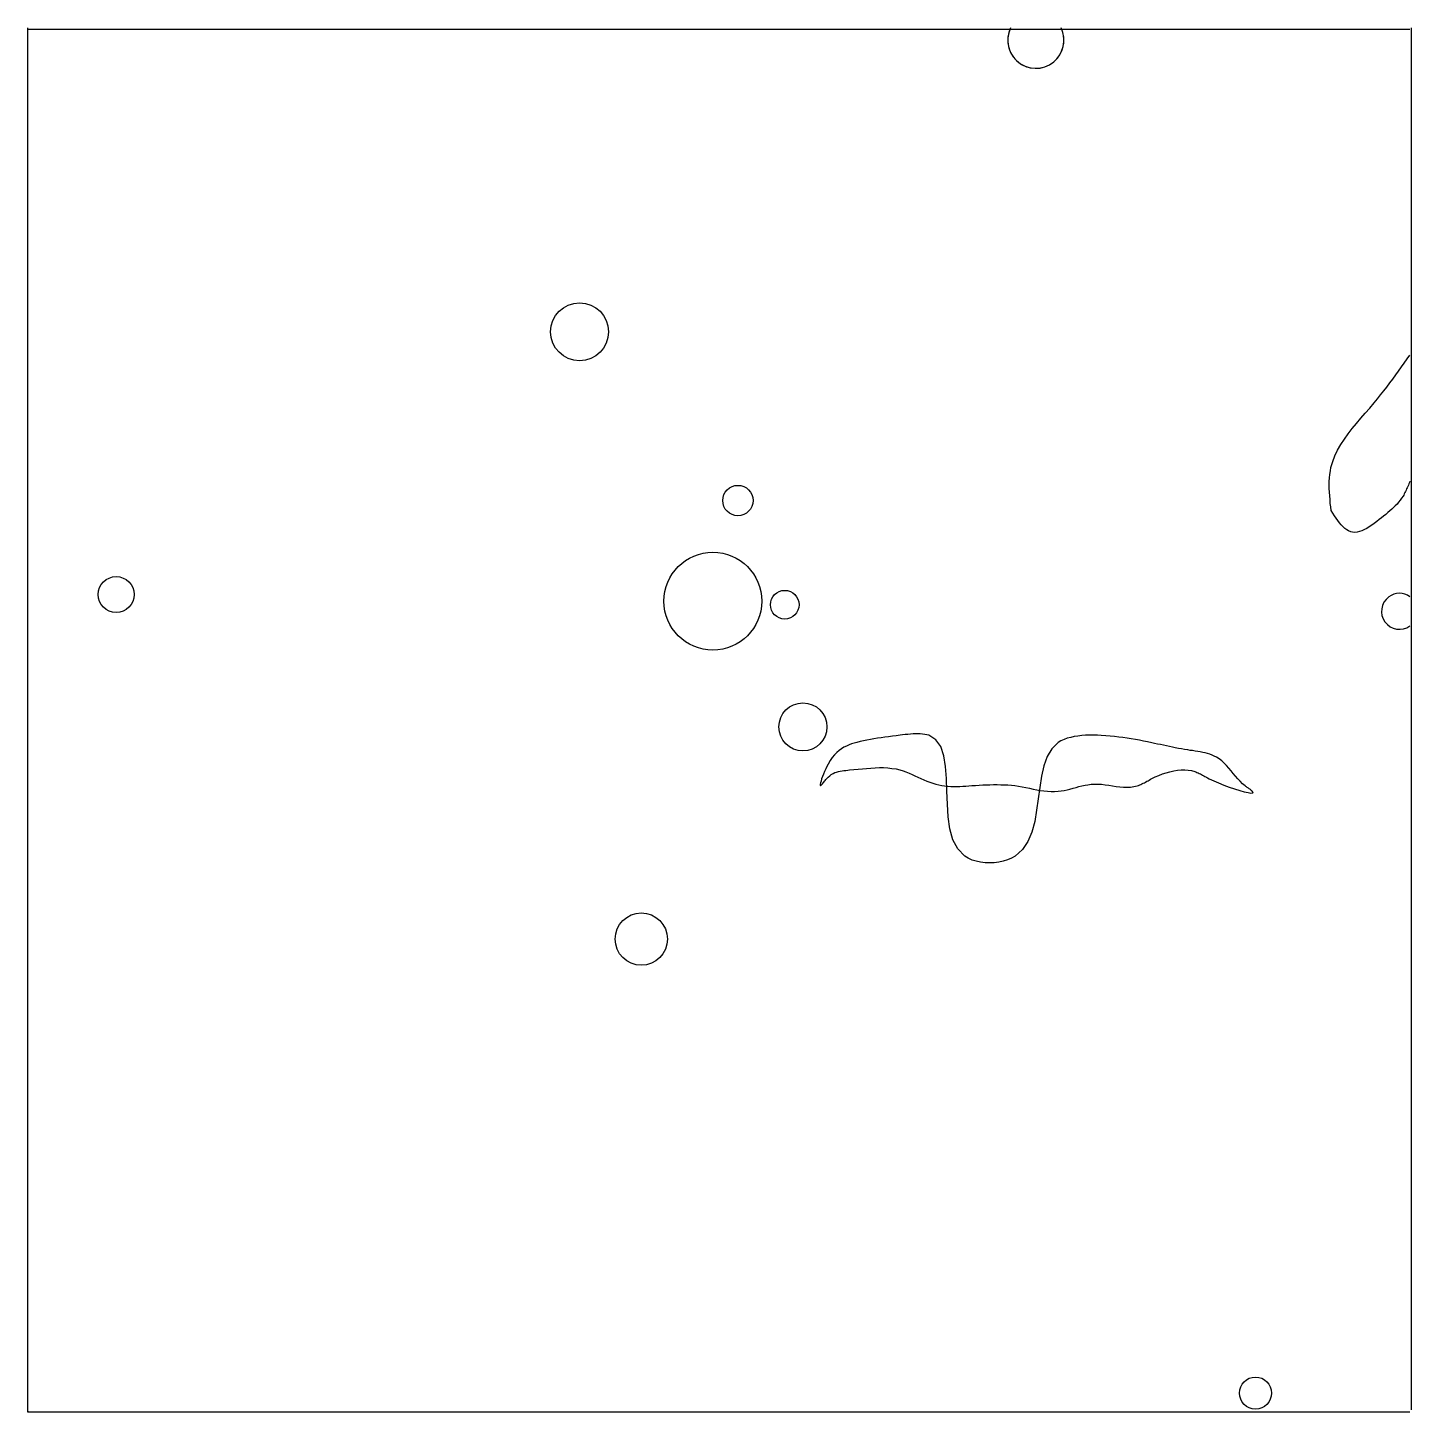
# Model space of a CAD drawing. Extents: x 9.056 to 10.04, y -0.441 to 0.544.
import ezdxf

# ---------------------------------------------------------------- set-up
doc = ezdxf.new("R2010")
doc.units = 0
doc.layers.add('LAYER1', color=7, linetype='CONTINUOUS')
doc.layers.add('LAYER12', color=5, linetype='CONTINUOUS')

msp = doc.modelspace()

# ---------------------------------------------------------------- linework, layer by layer
at = {"layer": 'LAYER1', "color": 7, "linetype": 'CONTINUOUS'}
for points in [[(9.9828, 0.2002), (9.9825, 0.2028), (9.9822, 0.2054), (9.982, 0.2081), (9.9818, 0.2107), (9.9816, 0.2133), (9.9815, 0.2159), (9.9815, 0.2184), (9.9815, 0.221), (9.9817, 0.2235), (9.9819, 0.226), (9.9823, 0.2284), (9.9827, 0.2308), (9.9839, 0.2351), (9.9855, 0.2392), (9.9874, 0.2433), (9.9897, 0.2472), (9.9922, 0.2511), (9.9949, 0.2549), (9.9978, 0.2586), (10.0009, 0.2623), (10.004, 0.266), (10.0071, 0.2696), (10.0103, 0.2732), (10.0134, 0.2769), (10.0157, 0.2797), (10.018, 0.2825), (10.0202, 0.2853), (10.0224, 0.2881), (10.0245, 0.291), (10.0266, 0.2938), (10.0287, 0.2967), (10.0308, 0.2995), (10.0328, 0.3024), (10.0348, 0.3052), (10.0368, 0.3081), (10.0388, 0.3109)], [(10.0388, 0.2211), (10.0385, 0.2202), (10.0381, 0.2193), (10.0377, 0.2183), (10.0373, 0.2174), (10.0369, 0.2165), (10.0365, 0.2156), (10.0361, 0.2147), (10.0357, 0.2138), (10.0353, 0.213), (10.0348, 0.2121), (10.0344, 0.2113), (10.0339, 0.2104), (10.0329, 0.209), (10.0319, 0.2076), (10.0308, 0.2062), (10.0297, 0.2049), (10.0284, 0.2036), (10.0272, 0.2024), (10.0259, 0.2012), (10.0245, 0.2), (10.0231, 0.1988), (10.0216, 0.1975), (10.0201, 0.1963), (10.0185, 0.1951), (10.0169, 0.1938), (10.0152, 0.1924), (10.0134, 0.1911), (10.0117, 0.1899), (10.0099, 0.1887), (10.0082, 0.1876), (10.0065, 0.1867), (10.0047, 0.1859), (10.003, 0.1853), (10.0013, 0.1849), (9.9997, 0.1847), (9.9981, 0.1848), (9.9967, 0.1852), (9.9952, 0.1858), (9.9939, 0.1866), (9.9926, 0.1876), (9.9913, 0.1888), (9.99, 0.1902), (9.9887, 0.1916), (9.9875, 0.1932), (9.9863, 0.1949), (9.9851, 0.1966), (9.9839, 0.1984), (9.9828, 0.2002)], [(9.9216, 0.0044), (9.9198, 0.006), (9.9181, 0.0077), (9.9164, 0.0095), (9.9148, 0.0114), (9.9132, 0.0133), (9.9116, 0.0152), (9.91, 0.0171), (9.9084, 0.0189), (9.9067, 0.0206), (9.905, 0.0222), (9.9031, 0.0236), (9.9012, 0.0249), (9.8997, 0.0256), (9.8982, 0.0263), (9.8965, 0.0269), (9.8949, 0.0274), (9.8932, 0.0279), (9.8915, 0.0283), (9.8897, 0.0286), (9.8879, 0.0289), (9.8861, 0.0292), (9.8843, 0.0295), (9.8825, 0.0297), (9.8808, 0.03), (9.8786, 0.0303), (9.8764, 0.0307), (9.8742, 0.0311), (9.872, 0.0315), (9.8699, 0.032), (9.8678, 0.0324), (9.8657, 0.0329), (9.8636, 0.0333), (9.8615, 0.0338), (9.8594, 0.0342), (9.8573, 0.0347), (9.8552, 0.0351), (9.8523, 0.0357), (9.8494, 0.0363), (9.8465, 0.0369), (9.8436, 0.0374), (9.8407, 0.0379), (9.8378, 0.0384), (9.8348, 0.0388), (9.8318, 0.0392), (9.8288, 0.0395), (9.8257, 0.0398), (9.8226, 0.0401), (9.8194, 0.0403), (9.8166, 0.0404), (9.8138, 0.0405), (9.811, 0.0405), (9.8082, 0.0404), (9.8055, 0.0402), (9.8028, 0.0399), (9.8001, 0.0395), (9.7976, 0.0389), (9.7952, 0.0383), (9.7929, 0.0374), (9.7907, 0.0364), (9.7887, 0.0352), (9.7842, 0.0309), (9.7809, 0.0253), (9.7785, 0.0187), (9.7768, 0.0113), (9.7756, 0.0034), (9.7745, -0.0047), (9.7734, -0.0129), (9.772, -0.0209), (9.77, -0.0284), (9.7672, -0.0351), (9.7633, -0.0409), (9.7581, -0.0455), (9.7555, -0.0469), (9.7526, -0.0482), (9.7496, -0.0491), (9.7465, -0.0498), (9.7432, -0.0502), (9.74, -0.0504), (9.7367, -0.0503), (9.7335, -0.0499), (9.7304, -0.0492), (9.7275, -0.0483), (9.7248, -0.047), (9.7223, -0.0455), (9.7173, -0.0404), (9.7139, -0.0339), (9.7117, -0.0261), (9.7105, -0.0175), (9.7099, -0.0085), (9.7096, 0.0007), (9.7093, 0.0098), (9.7086, 0.0183), (9.7074, 0.0259), (9.7052, 0.0324), (9.7017, 0.0373), (9.6967, 0.0404), (9.6953, 0.0408), (9.6939, 0.0411), (9.6923, 0.0413), (9.6907, 0.0414), (9.689, 0.0415), (9.6872, 0.0414), (9.6855, 0.0414), (9.6836, 0.0412), (9.6818, 0.0411), (9.68, 0.0409), (9.6781, 0.0407), (9.6763, 0.0404), (9.6735, 0.0401), (9.6708, 0.0397), (9.6681, 0.0394), (9.6654, 0.039), (9.6628, 0.0387), (9.6602, 0.0383), (9.6577, 0.0379), (9.6552, 0.0374), (9.6527, 0.037), (9.6503, 0.0365), (9.6479, 0.0359), (9.6456, 0.0353), (9.6437, 0.0348), (9.6418, 0.0343), (9.64, 0.0336), (9.6382, 0.0328), (9.6364, 0.032), (9.6347, 0.0309), (9.633, 0.0297), (9.6313, 0.0283), (9.6297, 0.0266), (9.6281, 0.0247), (9.6266, 0.0225), (9.6251, 0.02), (9.6242, 0.0183), (9.6234, 0.0165), (9.6225, 0.0146), (9.6218, 0.0128), (9.6211, 0.011), (9.6205, 0.0094), (9.6201, 0.0079), (9.6197, 0.0066), (9.6195, 0.0056), (9.6195, 0.0049), (9.6197, 0.0046), (9.62, 0.0047), (9.6202, 0.0049), (9.6205, 0.0052), (9.6209, 0.0056), (9.6212, 0.006), (9.6216, 0.0065), (9.622, 0.0071), (9.6225, 0.0077), (9.623, 0.0083), (9.6235, 0.0089), (9.624, 0.0095), (9.6246, 0.0101), (9.6251, 0.0106), (9.6263, 0.0117), (9.6274, 0.0125), (9.6287, 0.0133), (9.6299, 0.0139), (9.6312, 0.0143), (9.6324, 0.0147), (9.6337, 0.015), (9.6351, 0.0152), (9.6364, 0.0154), (9.6377, 0.0155), (9.6391, 0.0157), (9.6404, 0.0158), (9.6434, 0.016), (9.6465, 0.0163), (9.6495, 0.0166), (9.6525, 0.0169), (9.6556, 0.0171), (9.6586, 0.0173), (9.6616, 0.0174), (9.6646, 0.0174), (9.6675, 0.0172), (9.6705, 0.0169), (9.6734, 0.0165), (9.6762, 0.0158), (9.6784, 0.0151), (9.6805, 0.0144), (9.6827, 0.0135), (9.6848, 0.0126), (9.6869, 0.0117), (9.689, 0.0107), (9.6911, 0.0097), (9.6932, 0.0088), (9.6953, 0.0078), (9.6975, 0.007), (9.6996, 0.0063), (9.7018, 0.0056), (9.7038, 0.0051), (9.7059, 0.0047), (9.708, 0.0045), (9.7101, 0.0043), (9.7123, 0.0041), (9.7144, 0.0041), (9.7166, 0.0041), (9.7187, 0.0041), (9.7209, 0.0042), (9.723, 0.0043), (9.7252, 0.0044), (9.7274, 0.0046), (9.7299, 0.0048), (9.7325, 0.0049), (9.7351, 0.0051), (9.7376, 0.0052), (9.7402, 0.0053), (9.7428, 0.0054), (9.7453, 0.0054), (9.7479, 0.0053), (9.7504, 0.0052), (9.7529, 0.0051), (9.7555, 0.0049), (9.758, 0.0046), (9.7606, 0.0042), (9.7632, 0.0037), (9.7657, 0.0032), (9.7683, 0.0027), (9.7709, 0.0022), (9.7735, 0.0017), (9.776, 0.0012), (9.7786, 0.0009), (9.7811, 0.0006), (9.7837, 0.0005), (9.7862, 0.0004), (9.7887, 0.0006), (9.7908, 0.0009), (9.7929, 0.0012), (9.795, 0.0017), (9.7971, 0.0022), (9.7993, 0.0028), (9.8014, 0.0033), (9.8035, 0.0039), (9.8056, 0.0044), (9.8078, 0.0049), (9.8099, 0.0053), (9.8121, 0.0056), (9.8143, 0.0057), (9.8169, 0.0057), (9.8195, 0.0056), (9.8221, 0.0053), (9.8247, 0.0049), (9.8274, 0.0045), (9.83, 0.0041), (9.8326, 0.0038), (9.8352, 0.0036), (9.8377, 0.0035), (9.8402, 0.0036), (9.8426, 0.0039), (9.8449, 0.0045), (9.8458, 0.0048), (9.8467, 0.0051), (9.8475, 0.0055), (9.8483, 0.0059), (9.8492, 0.0063), (9.85, 0.0067), (9.8509, 0.0072), (9.8517, 0.0077), (9.8526, 0.0081), (9.8534, 0.0086), (9.8543, 0.0091), (9.8552, 0.0096), (9.8576, 0.0108), (9.8602, 0.0119), (9.8628, 0.0129), (9.8655, 0.0138), (9.8682, 0.0145), (9.8709, 0.0151), (9.8735, 0.0156), (9.8762, 0.0158), (9.8787, 0.0158), (9.8812, 0.0157), (9.8836, 0.0153), (9.8859, 0.0147), (9.8866, 0.0144), (9.8874, 0.014), (9.8882, 0.0137), (9.889, 0.0133), (9.8898, 0.0129), (9.8906, 0.0125), (9.8914, 0.012), (9.8922, 0.0116), (9.8931, 0.0111), (9.8941, 0.0106), (9.895, 0.0101), (9.8961, 0.0095), (9.8993, 0.008), (9.9028, 0.0065), (9.9066, 0.005), (9.9104, 0.0036), (9.9142, 0.0023), (9.9178, 0.0012), (9.921, 0.0003), (9.9237, -0.0003), (9.9258, -0.0007), (9.9271, -0.0006)], [(9.9271, -0.0006), (9.9274, -0.0002), (9.9267, 0.0007), (9.9265, 0.001), (9.9261, 0.0012), (9.9258, 0.0015), (9.9254, 0.0018), (9.925, 0.0021), (9.9245, 0.0024), (9.9241, 0.0027), (9.9236, 0.003), (9.9231, 0.0034), (9.9226, 0.0037), (9.9221, 0.004), (9.9216, 0.0044)]]:
    msp.add_lwpolyline(points, dxfattribs=at)
for centre, radius in [((9.4484, 0.3274), 0.0206), ((9.561, 0.2074), 0.0108), ((9.5432, 0.1358), 0.0348), ((9.1189, 0.1405), 0.0128), ((9.5943, 0.1333), 0.0102), ((9.6072, 0.0464), 0.0171), ((9.4923, -0.1045), 0.0186), ((9.929, -0.4274), 0.0114)]:
    msp.add_circle(centre, radius, dxfattribs=at)
for centre, radius, start, end in [((9.7728, 0.5348), 0.02, 153.9301, -39.7474), ((9.7728, 0.5348), 0.02, 153.9301, 26.0693), ((9.7728, 0.5348), 0.02, -39.7479, 26.0686), ((10.0314, 0.1286), 0.0128, 126.9408, -54.3839), ((10.0314, 0.1286), 0.0128, 54.385, 126.9396)]:
    msp.add_arc(centre, radius, start, end, dxfattribs=at)
at = {"layer": 'LAYER12', "color": 5, "linetype": 'CONTINUOUS'}
for points in [[(9.056, 0.5426), (9.056, 0.5426)], [(9.056, 0.5426), (9.056, 0.5426)], [(9.056, 0.5426), (9.056, 0.5426)], [(9.056, 0.5426), (9.056, 0.5426)], [(9.0561, 0.5426), (9.056, 0.5426)], [(9.056, 0.5426), (9.056, 0.5426)], [(9.056, 0.5426), (9.056, 0.5426)], [(9.056, 0.5426), (10.0388, 0.5426)], [(9.056, 0.5426), (9.056, 0.5426)], [(9.056, 0.5426), (9.056, 0.5426)], [(9.056, 0.5426), (9.0561, 0.5426)], [(9.0561, 0.5436), (9.0561, 0.5437)], [(9.0561, 0.5437), (9.0561, 0.5436)], [(9.0561, 0.5436), (9.0561, 0.5436)], [(9.0561, 0.5436), (9.0561, 0.5436)], [(9.0561, 0.5436), (9.0561, 0.5436)], [(9.0561, 0.5436), (9.0561, 0.5436)], [(9.0561, 0.5417), (9.0561, 0.5436)], [(9.0561, 0.5436), (9.0561, 0.5436)], [(9.0561, 0.5436), (9.0561, 0.5436)], [(9.0561, 0.5436), (9.0561, 0.5436)], [(9.0561, 0.5436), (9.0561, 0.5436)], [(9.0561, 0.5426), (9.0561, 0.5426)], [(9.0561, -0.4393), (9.0561, 0.5417)], [(10.0398, 0.5436), (10.0398, 0.5436)], [(10.0398, 0.5436), (10.0398, 0.5436)], [(10.0398, 0.5436), (10.0398, 0.5436)], [(10.0398, 0.5436), (10.0398, 0.5436)], [(10.0398, 0.5436), (10.0398, -0.4393)], [(10.0388, -0.4411), (9.056, -0.4411)], [(9.056, -0.4411), (9.056, -0.4411)], [(9.056, -0.4411), (9.056, -0.4411)], [(9.056, -0.4411), (9.0561, -0.4411)], [(9.0561, -0.4411), (9.056, -0.4411)], [(9.056, -0.4411), (9.056, -0.4411)], [(9.056, -0.4411), (9.056, -0.4411)], [(9.0561, -0.4403), (9.0561, -0.4393)], [(9.0561, -0.4393), (9.0561, -0.4393)], [(9.0561, -0.4393), (9.0561, -0.4393)], [(9.0561, -0.4403), (9.0561, -0.4411)], [(9.0561, -0.4411), (9.0561, -0.4403)], [(10.0398, -0.4393), (10.0398, -0.4393)], [(10.0398, -0.4393), (10.0398, -0.4393)]]:
    msp.add_lwpolyline(points, dxfattribs=at)

doc.saveas('drawing.dxf')
